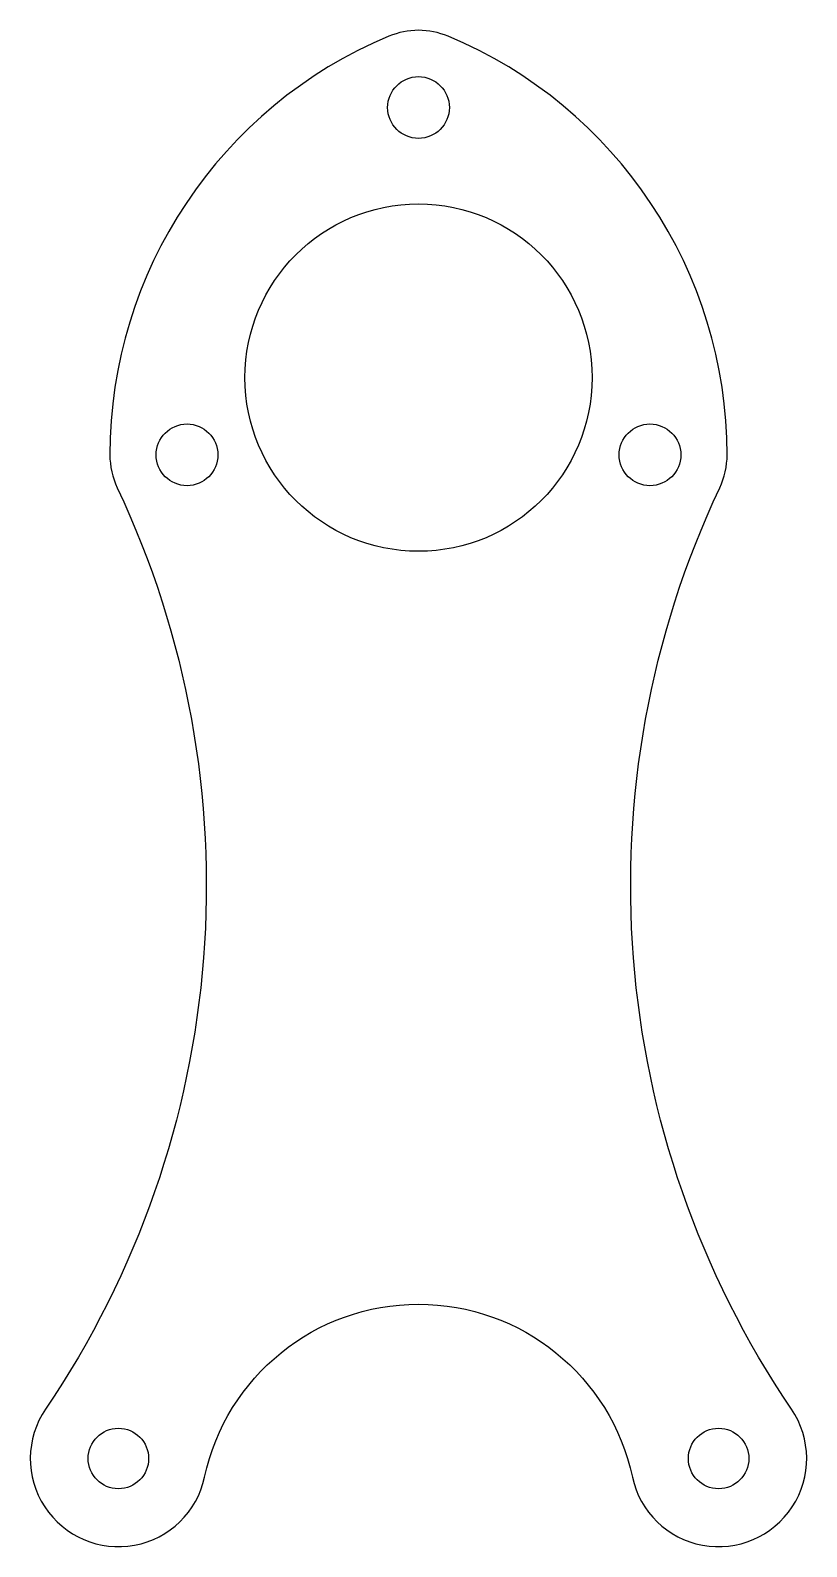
# Model space of a CAD drawing. Header units: inches. Extents: x -1.26 to 1.26, y -3.79 to 1.12.
import ezdxf

# ---------------------------------------------------------------- set-up
doc = ezdxf.new("R2010")
doc.units = ezdxf.units.IN
doc.header["$MEASUREMENT"] = 0

msp = doc.modelspace()

# ---------------------------------------------------------------- linework, layer by layer
msp.add_lwpolyline([(0.0963, 1.1057, 0.200275), (-0.0963, 1.1057, 0.302487), (-1, -0.2499, 0.11077), (-0.9761, -0.3567, -0.265207), (-1.2085, -3.3407, 1.213417), (-0.6931, -3.561, -0.807902), (0.6931, -3.561, 1.213417), (1.2085, -3.3407, -0.265207), (0.9761, -0.3567, 0.11077), (1, -0.2499, 0.302487)], format="xyb", close=True)
for centre, radius in [((0, 0.875), 0.1), ((0, 0), 0.5625), ((-0.75, -0.25), 0.1), ((0.75, -0.25), 0.1), ((-0.9723, -3.501), 0.098), ((0.9723, -3.501), 0.098)]:
    msp.add_circle(centre, radius)

doc.saveas('drawing.dxf')
